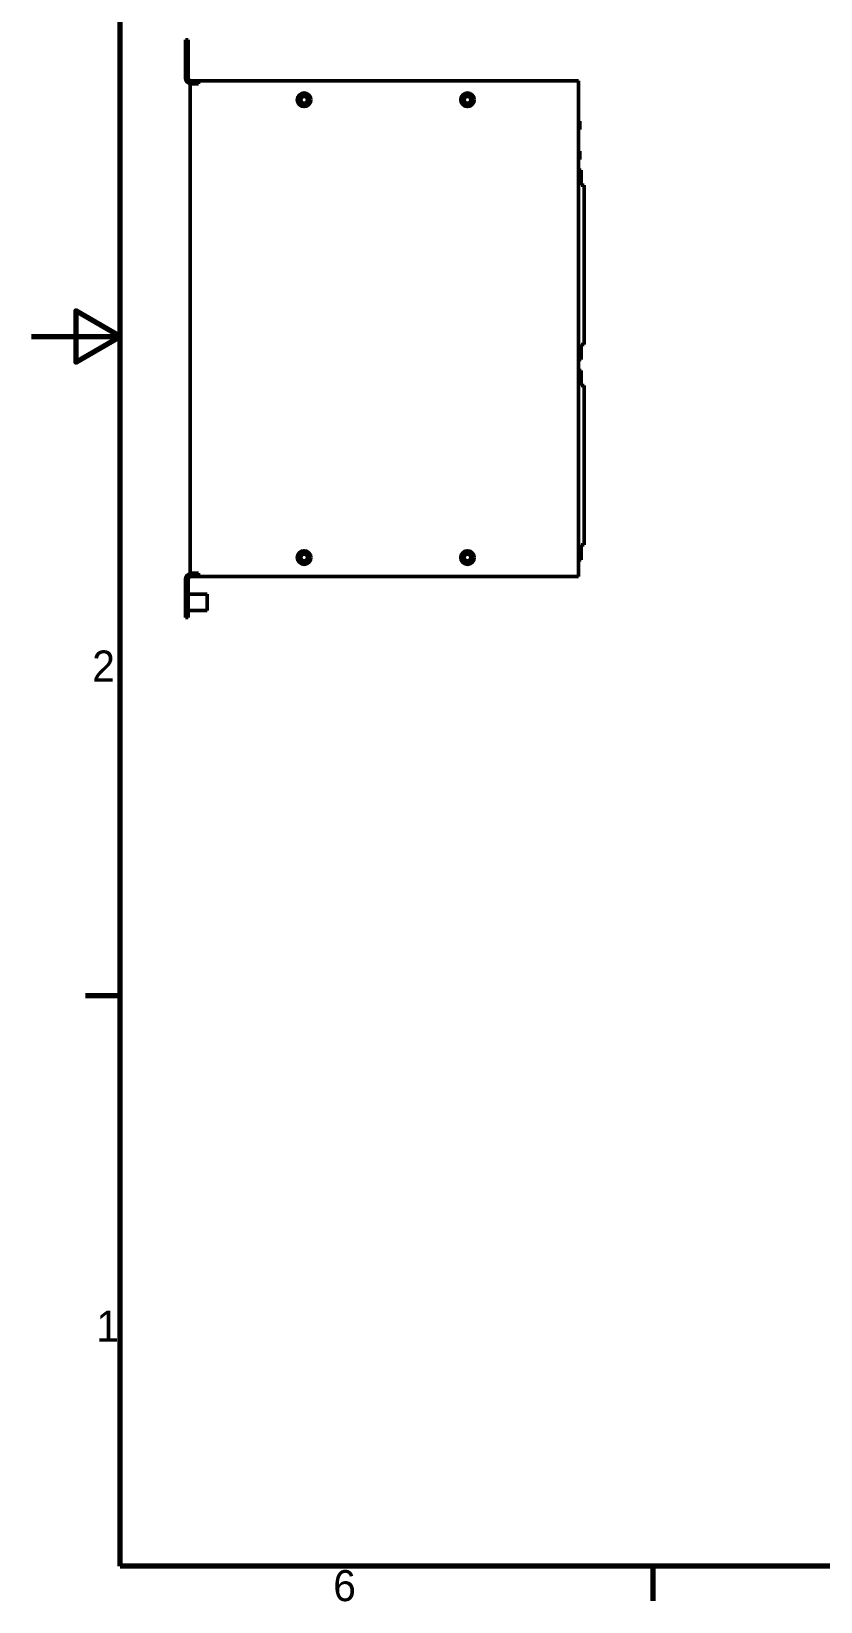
# Model space of a CAD drawing. Header units: millimetres. Extents: x 1506 to 4435, y -334 to 994.
# Drawn here: x 1506 to 1796, y 46 to 622 of the extents above; entities that cross this region are included whole.
import ezdxf

# ---------------------------------------------------------------- set-up
doc = ezdxf.new("R2010")
doc.units = ezdxf.units.MM
doc.header["$LTSCALE"] = 3.5
doc.layers.get('0').update_dxf_attribs({"lineweight": 25})
doc.layers.add('경계(ISO)', color=7, linetype='Continuous', lineweight=70)
doc.layers.add('외형선(ISO)', color=7, linetype='Continuous', lineweight=50)
doc.styles.get("Standard").update_dxf_attribs({"font": ''})
doc.styles.get('Standard').set_extended_font_data('Gulim')

# ---------------------------------------------------------------- blocks, each defined once
blk = doc.blocks.new('경계 Default Border')
at = {"layer": '경계(ISO)'}
for p, q in [((10, 74.25), (6.1, 74.25)), ((70, 10), (70, 6.1))]:
    blk.add_line(p, q, dxfattribs=at)
at = {"layer": '경계(ISO)', "flags": 128}
for points in [[(10, 10), (10, 287), (410, 287), (410, 10), (10, 10)], [(0, 148.5), (10, 148.5), (5, 151.39), (5, 145.61), (10, 148.5)]]:
    blk.add_lwpolyline(points, dxfattribs=at)
at = {"layer": '경계(ISO)', "char_height": 3.5, "attachment_point": 7}
for s, insert in [('2', (6.86, 109.62)), ('1', (7.32, 35.29)), ('6', (34.01, 6.02))]:
    blk.add_mtext(s, dxfattribs=dict(at, insert=insert))

msp = doc.modelspace()

# ---------------------------------------------------------------- linework, layer by layer
at = {"layer": '외형선(ISO)'}
for p, q in [((1563.8397, 618.9442), (1562.8397, 618.9442)), ((1562.8397, 618.9442), (1562.8397, 615.9442)), ((1563.8397, 618.9442), (1563.8397, 615.9442)), ((1562.8397, 615.9442), (1562.8397, 604.9442)), ((1563.8397, 604.9442), (1563.8397, 615.9442)), ((1564.6397, 423.1442), (1564.6397, 602.7442)), ((1566.6397, 602.7442), (1564.6397, 602.7442)), ((1566.8397, 603.9442), (1564.8397, 603.9442)), ((1566.8397, 602.9442), (1564.8397, 602.9442)), ((1567.6397, 602.7442), (1566.6397, 602.7442)), ((1567.6397, 603.9442), (1566.8397, 603.9442)), ((1566.8397, 603.9442), (1566.8397, 602.9442)), ((1566.8397, 602.9442), (1567.6397, 602.9442)), ((1566.8397, 602.9442), (1566.8397, 602.7442)), ((1567.6397, 603.9442), (1567.6397, 602.7442)), ((1567.6397, 603.9442), (1705.2397, 603.9442)), ((1707.2397, 603.9442), (1705.2397, 603.9442)), ((1707.2397, 603.9442), (1707.2397, 421.9442)), ((1707.2397, 589.1592), (1707.6097, 589.1592)), ((1707.6097, 589.1592), (1707.6397, 589.1592)), ((1707.6097, 589.1592), (1707.6097, 586.0592)), ((1707.6397, 589.1592), (1707.6397, 586.0592)), ((1707.2397, 586.0592), (1707.6097, 586.0592)), ((1707.6097, 586.0592), (1707.6397, 586.0592)), ((1707.2397, 578.1492), (1707.6097, 578.1492)), ((1707.6097, 578.1492), (1707.6397, 578.1492)), ((1707.6097, 578.1492), (1707.6097, 575.0492)), ((1707.6397, 578.1492), (1707.6397, 575.0492)), ((1707.2397, 575.0492), (1707.6097, 575.0492)), ((1708.2397, 571.1042), (1707.2397, 571.1042)), ((1707.6097, 575.0492), (1707.6397, 575.0492)), ((1708.2397, 565.6042), (1708.2397, 571.1042)), ((1709.2397, 565.6042), (1708.2397, 565.6042)), ((1709.2397, 507.1242), (1709.2397, 565.6042)), ((1707.2397, 501.6242), (1708.2397, 501.6242)), ((1708.2397, 507.1242), (1709.2397, 507.1242)), ((1708.2397, 501.6242), (1708.2397, 507.1242)), ((1708.2397, 497.6242), (1707.2397, 497.6242)), ((1708.2397, 492.1242), (1708.2397, 497.6242)), ((1709.2397, 492.1242), (1708.2397, 492.1242)), ((1709.2397, 433.6442), (1709.2397, 492.1242)), ((1708.2397, 433.6442), (1709.2397, 433.6442)), ((1708.2397, 428.1442), (1708.2397, 433.6442)), ((1707.2397, 428.1442), (1708.2397, 428.1442)), ((1562.8397, 420.9442), (1562.8397, 409.9442)), ((1563.8397, 409.9442), (1563.8397, 420.9442)), ((1564.6397, 423.1442), (1566.6397, 423.1442)), ((1566.8397, 422.9442), (1564.8397, 422.9442)), ((1564.8397, 421.9442), (1566.8397, 421.9442)), ((1566.6397, 423.1442), (1567.6397, 423.1442)), ((1566.8397, 422.9442), (1566.8397, 423.1442)), ((1567.6397, 422.9442), (1566.8397, 422.9442)), ((1566.8397, 422.9442), (1566.8397, 421.9442)), ((1566.8397, 421.9442), (1567.6397, 421.9442)), ((1567.6397, 423.1442), (1567.6397, 421.9442)), ((1705.2397, 421.9442), (1567.6397, 421.9442)), ((1705.2397, 421.9442), (1707.2397, 421.9442)), ((1563.8397, 415.4442), (1570.8397, 415.4442)), ((1570.8397, 415.4442), (1570.8397, 409.4442)), ((1562.8397, 406.9442), (1562.8397, 409.9442)), ((1563.8397, 409.9442), (1563.8397, 406.9442)), ((1563.8397, 409.4442), (1570.8397, 409.4442)), ((1562.8397, 406.9442), (1563.8397, 406.9442))]:
    msp.add_line(p, q, dxfattribs=at)
for centre, radius in [((1606.4397, 596.9442), 2.5), ((1666.4397, 596.9442), 2.5), ((1606.4397, 596.9442), 1.7), ((1606.4397, 596.9442), 1.2295), ((1666.4397, 596.9442), 1.7), ((1666.4397, 596.9442), 1.2295), ((1606.4397, 428.9442), 2.5), ((1606.4397, 428.9442), 1.7), ((1606.4397, 428.9442), 1.2295), ((1666.4397, 428.9442), 2.5), ((1666.4397, 428.9442), 1.7), ((1666.4397, 428.9442), 1.2295)]:
    msp.add_circle(centre, radius, dxfattribs=at)
for centre, radius, start, end in [((1564.8397, 604.9442), 2, 180, 270), ((1564.8397, 604.9442), 1, 180, 270), ((1564.8397, 420.9442), 2, 90, 180), ((1564.8397, 420.9442), 1, 90, 180)]:
    msp.add_arc(centre, radius, start, end, dxfattribs=at)

# ---------------------------------------------------------------- block references
at = {"color": 0, "xscale": 3.25923507, "yscale": 3.25923507, "zscale": 3.25923507}
msp.add_blockref('경계 Default Border', (1506.2952, 26.1252), dxfattribs=at)

doc.saveas('drawing.dxf')
